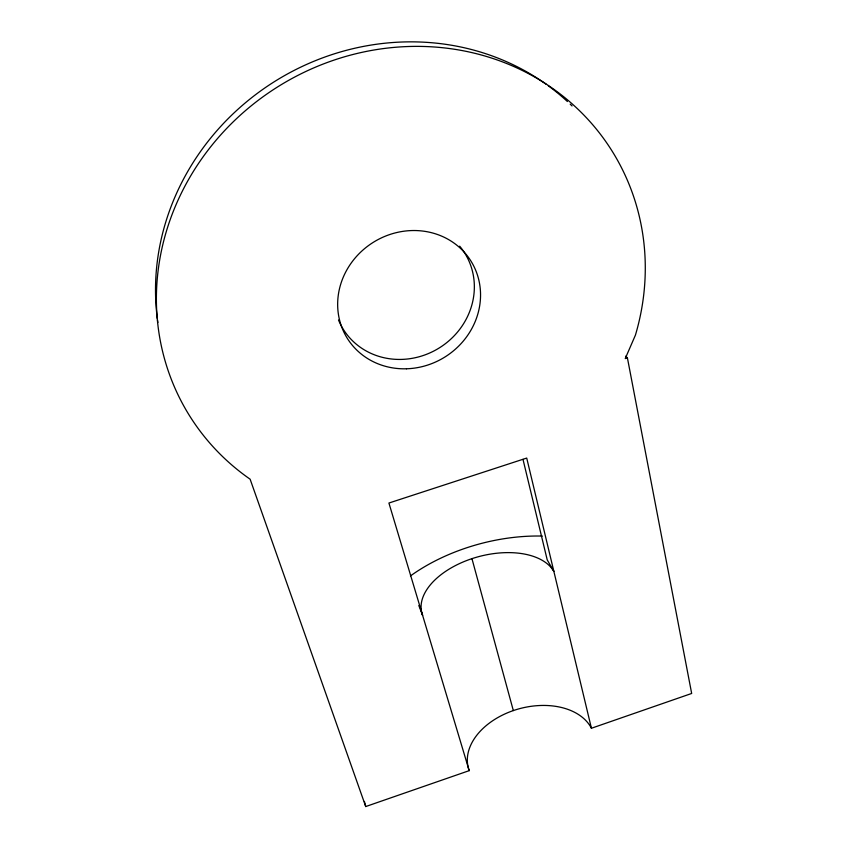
<?xml version="1.0" encoding="UTF-8"?>
<svg xmlns="http://www.w3.org/2000/svg" width="849" height="849" viewBox="0 0 849 849"><rect width="100%" height="100%" fill="white"/><g stroke="black" fill="none" stroke-linecap="round" stroke-linejoin="round"><path stroke-width="1.27" d="M627.411 357.896L625.225 358.596L635.413 335.153A249.298 231.947 -32.4 0 0 498.628 60.459A249.298 231.947 -32.4 0 0 190.908 175.488A249.298 231.947 -32.4 0 0 250.115 479.186L365.728 806.55L469.2 770.648A64.938 44.021 -15 0 1 513.072 710.666A64.938 44.021 -15 0 1 591.424 728.251L691.67 693.463L627.411 357.896L625.766 356.124M418.822 605.539L422.611 615.355A69.544 39.765 -15 0 1 471.662 558.748A69.544 39.765 -15 0 1 553.856 571.398L547.223 559.894L522.995 459.383M469.2 770.648L388.916 503.033L526.72 458.067L591.424 728.251M471.948 558.653L513.327 710.581M364.412 801.445L365.728 806.55M459.68 246.168A71.687 66.721 -32.3 0 1 438.615 348.334A71.687 66.721 -32.3 0 1 338.496 319.977M157.872 322.493A245.106 228.848 -32.5 0 1 157.5 319.882M157.33 318.577A245.106 228.848 -32.5 0 1 278.631 79.053A245.106 228.848 -32.5 0 1 546.172 84.253M548.305 85.802A245.106 228.848 -32.5 0 1 567.408 101.53M570.21 104.172A245.106 228.848 -32.5 0 1 572.035 105.945M410.438 575.94A139.692 82.406 -14.9 0 1 542.331 536.069M406.48 368.784A72.908 67.612 -32.1 0 0 472.246 263.243A72.908 67.612 -32.1 0 0 348.578 266.979A72.908 67.612 -32.1 0 0 406.48 368.784"/></g></svg>
